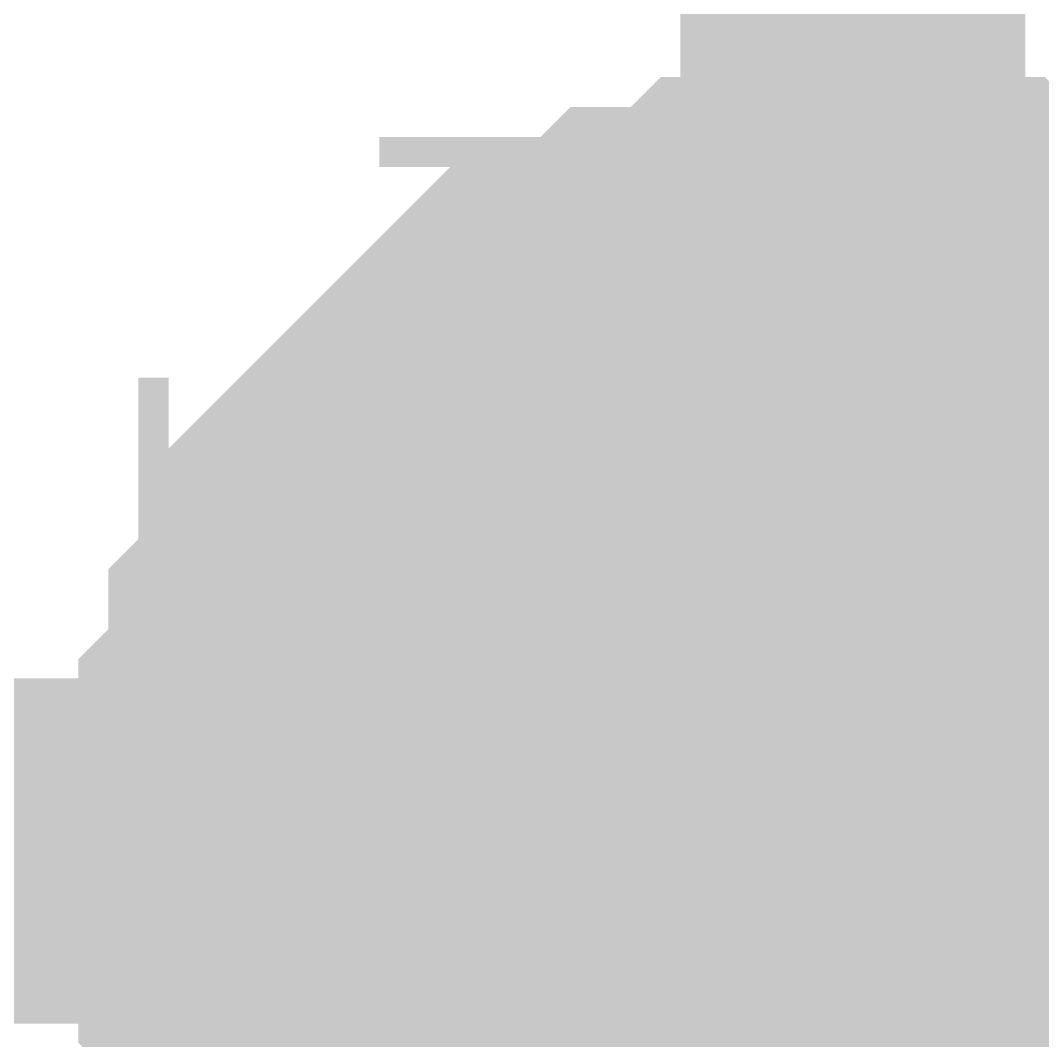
# Model space of a CAD drawing. Header units: inches. Extents: x 0 to 841, y 0 to 594.
# Drawn here: x 424.298 to 425.185, y 147.316 to 148.202 of the extents above; entities that cross this region are included whole.
import ezdxf

# ---------------------------------------------------------------- set-up
doc = ezdxf.new("R2010")
doc.units = ezdxf.units.IN
doc.layers.add('Sheet', color=255, linetype='Continuous')

msp = doc.modelspace()

# ---------------------------------------------------------------- linework, layer by layer
at = {"layer": 'Sheet'}
for points in [[(422.51209, 152.49798, 0.29972, 0.29972, 0), (425.02066, 152.49798, 0.29972, 0.29972, 0), (425.02066, 147.48091, 0.29972, 0.29972, 0)], [(424.49804, 147.48091, 0.29972, 0.29972, 0), (424.49804, 147.50704, 0.29972, 0.29972, 0), (424.49804, 147.53317, 0.29972, 0.29972, 0), (424.49804, 147.5593, 0.29972, 0.29972, 0), (424.49804, 147.58543, 0.29972, 0.29972, 0), (424.52417, 147.61156, 0.29972, 0.29972, 0), (424.52417, 147.63769, 0.29972, 0.29972, 0), (424.52417, 147.66382, 0.29972, 0.29972, 0), (424.5503, 147.68995, 0.29972, 0.29972, 0), (424.5503, 147.71608, 0.29972, 0.29972, 0), (424.5503, 147.74221, 0.29972, 0.29972, 0), (424.57644, 147.74221, 0.29972, 0.29972, 0), (424.57644, 147.76834, 0.29972, 0.29972, 0), (424.60257, 147.79447, 0.29972, 0.29972, 0), (424.6287, 147.82061, 0.29972, 0.29972, 0), (424.6287, 147.82061, 0.29972, 0.29972, 0), (424.65483, 147.84674, 0.29972, 0.29972, 0), (424.68096, 147.87287, 0.29972, 0.29972, 0), (424.68096, 147.87287, 0.29972, 0.29972, 0), (424.70709, 147.899, 0.29972, 0.29972, 0), (424.73322, 147.92513, 0.29972, 0.29972, 0), (424.75935, 147.92513, 0.29972, 0.29972, 0), (424.75935, 147.95126, 0.29972, 0.29972, 0), (424.78548, 147.95126, 0.29972, 0.29972, 0), (424.81161, 147.95126, 0.29972, 0.29972, 0), (424.83775, 147.97739, 0.29972, 0.29972, 0), (424.86388, 147.97739, 0.29972, 0.29972, 0), (424.89001, 147.97739, 0.29972, 0.29972, 0), (424.91614, 148.00352, 0.29972, 0.29972, 0), (424.94227, 148.00352, 0.29972, 0.29972, 0), (424.9684, 148.00352, 0.29972, 0.29972, 0), (424.99453, 148.00352, 0.29972, 0.29972, 0), (425.02066, 148.00352, 0.29972, 0.29972, 0)], [(424.49804, 147.48091, 0.29972, 0.29972, 0), (424.49804, 147.50704, 0.29972, 0.29972, 0), (424.49804, 147.53317, 0.29972, 0.29972, 0), (424.49804, 147.5593, 0.29972, 0.29972, 0), (424.49804, 147.58543, 0.29972, 0.29972, 0), (424.52417, 147.61156, 0.29972, 0.29972, 0), (424.52417, 147.63769, 0.29972, 0.29972, 0), (424.52417, 147.66382, 0.29972, 0.29972, 0), (424.5503, 147.68995, 0.29972, 0.29972, 0), (424.5503, 147.71608, 0.29972, 0.29972, 0), (424.5503, 147.74221, 0.29972, 0.29972, 0), (424.57644, 147.74221, 0.29972, 0.29972, 0), (424.57644, 147.76834, 0.29972, 0.29972, 0), (424.60257, 147.79447, 0.29972, 0.29972, 0), (424.6287, 147.82061, 0.29972, 0.29972, 0), (424.6287, 147.82061, 0.29972, 0.29972, 0), (424.65483, 147.84674, 0.29972, 0.29972, 0), (424.68096, 147.87287, 0.29972, 0.29972, 0), (424.68096, 147.87287, 0.29972, 0.29972, 0), (424.70709, 147.899, 0.29972, 0.29972, 0), (424.73322, 147.92513, 0.29972, 0.29972, 0), (424.75935, 147.92513, 0.29972, 0.29972, 0), (424.75935, 147.95126, 0.29972, 0.29972, 0), (424.78548, 147.95126, 0.29972, 0.29972, 0), (424.81161, 147.95126, 0.29972, 0.29972, 0), (424.83775, 147.97739, 0.29972, 0.29972, 0), (424.86388, 147.97739, 0.29972, 0.29972, 0), (424.89001, 147.97739, 0.29972, 0.29972, 0), (424.91614, 148.00352, 0.29972, 0.29972, 0), (424.94227, 148.00352, 0.29972, 0.29972, 0), (424.9684, 148.00352, 0.29972, 0.29972, 0), (424.99453, 148.00352, 0.29972, 0.29972, 0), (425.02066, 148.00352, 0.29972, 0.29972, 0)], [(424.49804, 147.48091, 0.29972, 0.29972, 0), (424.49804, 147.50704, 0.29972, 0.29972, 0), (424.49804, 147.53317, 0.29972, 0.29972, 0), (424.49804, 147.5593, 0.29972, 0.29972, 0), (424.49804, 147.58543, 0.29972, 0.29972, 0), (424.52417, 147.61156, 0.29972, 0.29972, 0), (424.52417, 147.63769, 0.29972, 0.29972, 0), (424.52417, 147.66382, 0.29972, 0.29972, 0), (424.5503, 147.68995, 0.29972, 0.29972, 0), (424.5503, 147.71608, 0.29972, 0.29972, 0), (424.5503, 147.74221, 0.29972, 0.29972, 0), (424.57644, 147.74221, 0.29972, 0.29972, 0), (424.57644, 147.76834, 0.29972, 0.29972, 0), (424.60257, 147.79447, 0.29972, 0.29972, 0), (424.6287, 147.82061, 0.29972, 0.29972, 0), (424.6287, 147.82061, 0.29972, 0.29972, 0), (424.65483, 147.84674, 0.29972, 0.29972, 0), (424.68096, 147.87287, 0.29972, 0.29972, 0), (424.68096, 147.87287, 0.29972, 0.29972, 0), (424.70709, 147.899, 0.29972, 0.29972, 0), (424.73322, 147.92513, 0.29972, 0.29972, 0), (424.75935, 147.92513, 0.29972, 0.29972, 0), (424.75935, 147.95126, 0.29972, 0.29972, 0), (424.78548, 147.95126, 0.29972, 0.29972, 0), (424.81161, 147.95126, 0.29972, 0.29972, 0), (424.83775, 147.97739, 0.29972, 0.29972, 0), (424.86388, 147.97739, 0.29972, 0.29972, 0), (424.89001, 147.97739, 0.29972, 0.29972, 0), (424.91614, 148.00352, 0.29972, 0.29972, 0), (424.94227, 148.00352, 0.29972, 0.29972, 0), (424.9684, 148.00352, 0.29972, 0.29972, 0), (424.99453, 148.00352, 0.29972, 0.29972, 0), (425.02066, 148.00352, 0.29972, 0.29972, 0)], [(424.49804, 147.48091, 0.29972, 0.29972, 0), (424.49804, 147.50704, 0.29972, 0.29972, 0), (424.49804, 147.53317, 0.29972, 0.29972, 0), (424.49804, 147.5593, 0.29972, 0.29972, 0), (424.49804, 147.58543, 0.29972, 0.29972, 0), (424.52417, 147.61156, 0.29972, 0.29972, 0), (424.52417, 147.63769, 0.29972, 0.29972, 0), (424.52417, 147.66382, 0.29972, 0.29972, 0), (424.5503, 147.68995, 0.29972, 0.29972, 0), (424.5503, 147.71608, 0.29972, 0.29972, 0), (424.5503, 147.74221, 0.29972, 0.29972, 0), (424.57644, 147.74221, 0.29972, 0.29972, 0), (424.57644, 147.76834, 0.29972, 0.29972, 0), (424.60257, 147.79447, 0.29972, 0.29972, 0), (424.6287, 147.82061, 0.29972, 0.29972, 0), (424.6287, 147.82061, 0.29972, 0.29972, 0), (424.65483, 147.84674, 0.29972, 0.29972, 0), (424.68096, 147.87287, 0.29972, 0.29972, 0), (424.68096, 147.87287, 0.29972, 0.29972, 0), (424.70709, 147.899, 0.29972, 0.29972, 0), (424.73322, 147.92513, 0.29972, 0.29972, 0), (424.75935, 147.92513, 0.29972, 0.29972, 0), (424.75935, 147.95126, 0.29972, 0.29972, 0), (424.78548, 147.95126, 0.29972, 0.29972, 0), (424.81161, 147.95126, 0.29972, 0.29972, 0), (424.83775, 147.97739, 0.29972, 0.29972, 0), (424.86388, 147.97739, 0.29972, 0.29972, 0), (424.89001, 147.97739, 0.29972, 0.29972, 0), (424.91614, 148.00352, 0.29972, 0.29972, 0), (424.94227, 148.00352, 0.29972, 0.29972, 0), (424.9684, 148.00352, 0.29972, 0.29972, 0), (424.99453, 148.00352, 0.29972, 0.29972, 0), (425.02066, 148.00352, 0.29972, 0.29972, 0)], [(424.49804, 147.48091, 0.29972, 0.29972, 0), (424.49804, 147.50704, 0.29972, 0.29972, 0), (424.49804, 147.53317, 0.29972, 0.29972, 0), (424.49804, 147.5593, 0.29972, 0.29972, 0), (424.49804, 147.58543, 0.29972, 0.29972, 0), (424.52417, 147.61156, 0.29972, 0.29972, 0), (424.52417, 147.63769, 0.29972, 0.29972, 0), (424.52417, 147.66382, 0.29972, 0.29972, 0), (424.5503, 147.68995, 0.29972, 0.29972, 0), (424.5503, 147.71608, 0.29972, 0.29972, 0), (424.5503, 147.74221, 0.29972, 0.29972, 0), (424.57644, 147.74221, 0.29972, 0.29972, 0), (424.57644, 147.76834, 0.29972, 0.29972, 0), (424.60257, 147.79447, 0.29972, 0.29972, 0), (424.6287, 147.82061, 0.29972, 0.29972, 0), (424.6287, 147.82061, 0.29972, 0.29972, 0), (424.65483, 147.84674, 0.29972, 0.29972, 0), (424.68096, 147.87287, 0.29972, 0.29972, 0), (424.68096, 147.87287, 0.29972, 0.29972, 0), (424.70709, 147.899, 0.29972, 0.29972, 0), (424.73322, 147.92513, 0.29972, 0.29972, 0), (424.75935, 147.92513, 0.29972, 0.29972, 0), (424.75935, 147.95126, 0.29972, 0.29972, 0), (424.78548, 147.95126, 0.29972, 0.29972, 0), (424.81161, 147.95126, 0.29972, 0.29972, 0), (424.83775, 147.97739, 0.29972, 0.29972, 0), (424.86388, 147.97739, 0.29972, 0.29972, 0), (424.89001, 147.97739, 0.29972, 0.29972, 0), (424.91614, 148.00352, 0.29972, 0.29972, 0), (424.94227, 148.00352, 0.29972, 0.29972, 0), (424.9684, 148.00352, 0.29972, 0.29972, 0), (424.99453, 148.00352, 0.29972, 0.29972, 0), (425.02066, 148.00352, 0.29972, 0.29972, 0)], [(424.49804, 147.48091, 0.29972, 0.29972, 0), (424.49804, 147.50704, 0.29972, 0.29972, 0), (424.49804, 147.53317, 0.29972, 0.29972, 0), (424.49804, 147.5593, 0.29972, 0.29972, 0), (424.49804, 147.58543, 0.29972, 0.29972, 0), (424.52417, 147.61156, 0.29972, 0.29972, 0), (424.52417, 147.63769, 0.29972, 0.29972, 0), (424.52417, 147.66382, 0.29972, 0.29972, 0), (424.5503, 147.68995, 0.29972, 0.29972, 0), (424.5503, 147.71608, 0.29972, 0.29972, 0), (424.5503, 147.74221, 0.29972, 0.29972, 0), (424.57644, 147.74221, 0.29972, 0.29972, 0), (424.57644, 147.76834, 0.29972, 0.29972, 0), (424.60257, 147.79447, 0.29972, 0.29972, 0), (424.6287, 147.82061, 0.29972, 0.29972, 0), (424.6287, 147.82061, 0.29972, 0.29972, 0), (424.65483, 147.84674, 0.29972, 0.29972, 0), (424.68096, 147.87287, 0.29972, 0.29972, 0), (424.68096, 147.87287, 0.29972, 0.29972, 0), (424.70709, 147.899, 0.29972, 0.29972, 0), (424.73322, 147.92513, 0.29972, 0.29972, 0), (424.75935, 147.92513, 0.29972, 0.29972, 0), (424.75935, 147.95126, 0.29972, 0.29972, 0), (424.78548, 147.95126, 0.29972, 0.29972, 0), (424.81161, 147.95126, 0.29972, 0.29972, 0), (424.83775, 147.97739, 0.29972, 0.29972, 0), (424.86388, 147.97739, 0.29972, 0.29972, 0), (424.89001, 147.97739, 0.29972, 0.29972, 0), (424.91614, 148.00352, 0.29972, 0.29972, 0), (424.94227, 148.00352, 0.29972, 0.29972, 0), (424.9684, 148.00352, 0.29972, 0.29972, 0), (424.99453, 148.00352, 0.29972, 0.29972, 0), (425.02066, 148.00352, 0.29972, 0.29972, 0)], [(424.49804, 147.48091, 0.29972, 0.29972, 0), (424.49804, 147.50704, 0.29972, 0.29972, 0), (424.49804, 147.53317, 0.29972, 0.29972, 0), (424.49804, 147.5593, 0.29972, 0.29972, 0), (424.49804, 147.58543, 0.29972, 0.29972, 0), (424.52417, 147.61156, 0.29972, 0.29972, 0), (424.52417, 147.63769, 0.29972, 0.29972, 0), (424.52417, 147.66382, 0.29972, 0.29972, 0), (424.5503, 147.68995, 0.29972, 0.29972, 0), (424.5503, 147.71608, 0.29972, 0.29972, 0), (424.5503, 147.74221, 0.29972, 0.29972, 0), (424.57644, 147.74221, 0.29972, 0.29972, 0), (424.57644, 147.76834, 0.29972, 0.29972, 0), (424.60257, 147.79447, 0.29972, 0.29972, 0), (424.6287, 147.82061, 0.29972, 0.29972, 0), (424.6287, 147.82061, 0.29972, 0.29972, 0), (424.65483, 147.84674, 0.29972, 0.29972, 0), (424.68096, 147.87287, 0.29972, 0.29972, 0), (424.68096, 147.87287, 0.29972, 0.29972, 0), (424.70709, 147.899, 0.29972, 0.29972, 0), (424.73322, 147.92513, 0.29972, 0.29972, 0), (424.75935, 147.92513, 0.29972, 0.29972, 0), (424.75935, 147.95126, 0.29972, 0.29972, 0), (424.78548, 147.95126, 0.29972, 0.29972, 0), (424.81161, 147.95126, 0.29972, 0.29972, 0), (424.83775, 147.97739, 0.29972, 0.29972, 0), (424.86388, 147.97739, 0.29972, 0.29972, 0), (424.89001, 147.97739, 0.29972, 0.29972, 0), (424.91614, 148.00352, 0.29972, 0.29972, 0), (424.94227, 148.00352, 0.29972, 0.29972, 0), (424.9684, 148.00352, 0.29972, 0.29972, 0), (424.99453, 148.00352, 0.29972, 0.29972, 0), (425.02066, 148.00352, 0.29972, 0.29972, 0)], [(424.49804, 147.48091, 0.29972, 0.29972, 0), (424.49804, 147.50704, 0.29972, 0.29972, 0), (424.49804, 147.53317, 0.29972, 0.29972, 0), (424.49804, 147.5593, 0.29972, 0.29972, 0), (424.49804, 147.58543, 0.29972, 0.29972, 0), (424.52417, 147.61156, 0.29972, 0.29972, 0), (424.52417, 147.63769, 0.29972, 0.29972, 0), (424.52417, 147.66382, 0.29972, 0.29972, 0), (424.5503, 147.68995, 0.29972, 0.29972, 0), (424.5503, 147.71608, 0.29972, 0.29972, 0), (424.5503, 147.74221, 0.29972, 0.29972, 0), (424.57644, 147.74221, 0.29972, 0.29972, 0), (424.57644, 147.76834, 0.29972, 0.29972, 0), (424.60257, 147.79447, 0.29972, 0.29972, 0), (424.6287, 147.82061, 0.29972, 0.29972, 0), (424.6287, 147.82061, 0.29972, 0.29972, 0), (424.65483, 147.84674, 0.29972, 0.29972, 0), (424.68096, 147.87287, 0.29972, 0.29972, 0), (424.68096, 147.87287, 0.29972, 0.29972, 0), (424.70709, 147.899, 0.29972, 0.29972, 0), (424.73322, 147.92513, 0.29972, 0.29972, 0), (424.75935, 147.92513, 0.29972, 0.29972, 0), (424.75935, 147.95126, 0.29972, 0.29972, 0), (424.78548, 147.95126, 0.29972, 0.29972, 0), (424.81161, 147.95126, 0.29972, 0.29972, 0), (424.83775, 147.97739, 0.29972, 0.29972, 0), (424.86388, 147.97739, 0.29972, 0.29972, 0), (424.89001, 147.97739, 0.29972, 0.29972, 0), (424.91614, 148.00352, 0.29972, 0.29972, 0), (424.94227, 148.00352, 0.29972, 0.29972, 0), (424.9684, 148.00352, 0.29972, 0.29972, 0), (424.99453, 148.00352, 0.29972, 0.29972, 0), (425.02066, 148.00352, 0.29972, 0.29972, 0)], [(425.02066, 148.00352, 0.29972, 0.29972, 0), (425.02066, 148.00352, 0.29972, 0.29972, 0)], [(425.02066, 148.00352, 0.29972, 0.29972, 0), (425.04679, 148.00352, 0.29972, 0.29972, 0), (425.07292, 148.00352, 0.29972, 0.29972, 0), (425.09906, 148.00352, 0.29972, 0.29972, 0), (425.12519, 148.00352, 0.29972, 0.29972, 0), (425.15132, 147.97739, 0.29972, 0.29972, 0), (425.15132, 147.97739, 0.29972, 0.29972, 0), (425.17745, 147.97739, 0.29972, 0.29972, 0), (425.20358, 147.95126, 0.29972, 0.29972, 0), (425.22971, 147.95126, 0.29972, 0.29972, 0), (425.25584, 147.95126, 0.29972, 0.29972, 0), (425.28197, 147.92513, 0.29972, 0.29972, 0), (425.28197, 147.92513, 0.29972, 0.29972, 0), (425.3081, 147.899, 0.29972, 0.29972, 0), (425.33423, 147.87287, 0.29972, 0.29972, 0), (425.36037, 147.87287, 0.29972, 0.29972, 0)], [(425.02066, 148.00352, 0.29972, 0.29972, 0), (425.02066, 148.00352, 0.29972, 0.29972, 0)], [(425.02066, 148.00352, 0.29972, 0.29972, 0), (425.04679, 148.00352, 0.29972, 0.29972, 0), (425.07292, 148.00352, 0.29972, 0.29972, 0), (425.09906, 148.00352, 0.29972, 0.29972, 0), (425.12519, 148.00352, 0.29972, 0.29972, 0), (425.15132, 147.97739, 0.29972, 0.29972, 0), (425.15132, 147.97739, 0.29972, 0.29972, 0), (425.17745, 147.97739, 0.29972, 0.29972, 0), (425.20358, 147.95126, 0.29972, 0.29972, 0), (425.22971, 147.95126, 0.29972, 0.29972, 0), (425.25584, 147.95126, 0.29972, 0.29972, 0), (425.28197, 147.92513, 0.29972, 0.29972, 0), (425.28197, 147.92513, 0.29972, 0.29972, 0), (425.3081, 147.899, 0.29972, 0.29972, 0), (425.33423, 147.87287, 0.29972, 0.29972, 0), (425.36037, 147.87287, 0.29972, 0.29972, 0)], [(425.02066, 148.00352, 0.29972, 0.29972, 0), (425.02066, 148.00352, 0.29972, 0.29972, 0)], [(425.02066, 148.00352, 0.29972, 0.29972, 0), (425.04679, 148.00352, 0.29972, 0.29972, 0), (425.07292, 148.00352, 0.29972, 0.29972, 0), (425.09906, 148.00352, 0.29972, 0.29972, 0), (425.12519, 148.00352, 0.29972, 0.29972, 0), (425.15132, 147.97739, 0.29972, 0.29972, 0), (425.15132, 147.97739, 0.29972, 0.29972, 0), (425.17745, 147.97739, 0.29972, 0.29972, 0), (425.20358, 147.95126, 0.29972, 0.29972, 0), (425.22971, 147.95126, 0.29972, 0.29972, 0), (425.25584, 147.95126, 0.29972, 0.29972, 0), (425.28197, 147.92513, 0.29972, 0.29972, 0), (425.28197, 147.92513, 0.29972, 0.29972, 0), (425.3081, 147.899, 0.29972, 0.29972, 0), (425.33423, 147.87287, 0.29972, 0.29972, 0), (425.36037, 147.87287, 0.29972, 0.29972, 0)], [(425.02066, 148.00352, 0.29972, 0.29972, 0), (425.02066, 148.00352, 0.29972, 0.29972, 0)], [(425.02066, 148.00352, 0.29972, 0.29972, 0), (425.04679, 148.00352, 0.29972, 0.29972, 0), (425.07292, 148.00352, 0.29972, 0.29972, 0), (425.09906, 148.00352, 0.29972, 0.29972, 0), (425.12519, 148.00352, 0.29972, 0.29972, 0), (425.15132, 147.97739, 0.29972, 0.29972, 0), (425.15132, 147.97739, 0.29972, 0.29972, 0), (425.17745, 147.97739, 0.29972, 0.29972, 0), (425.20358, 147.95126, 0.29972, 0.29972, 0), (425.22971, 147.95126, 0.29972, 0.29972, 0), (425.25584, 147.95126, 0.29972, 0.29972, 0), (425.28197, 147.92513, 0.29972, 0.29972, 0), (425.28197, 147.92513, 0.29972, 0.29972, 0), (425.3081, 147.899, 0.29972, 0.29972, 0), (425.33423, 147.87287, 0.29972, 0.29972, 0), (425.36037, 147.87287, 0.29972, 0.29972, 0)], [(425.02066, 148.00352, 0.29972, 0.29972, 0), (425.02066, 148.00352, 0.29972, 0.29972, 0)], [(425.02066, 148.00352, 0.29972, 0.29972, 0), (425.04679, 148.00352, 0.29972, 0.29972, 0), (425.07292, 148.00352, 0.29972, 0.29972, 0), (425.09906, 148.00352, 0.29972, 0.29972, 0), (425.12519, 148.00352, 0.29972, 0.29972, 0), (425.15132, 147.97739, 0.29972, 0.29972, 0), (425.15132, 147.97739, 0.29972, 0.29972, 0), (425.17745, 147.97739, 0.29972, 0.29972, 0), (425.20358, 147.95126, 0.29972, 0.29972, 0), (425.22971, 147.95126, 0.29972, 0.29972, 0), (425.25584, 147.95126, 0.29972, 0.29972, 0), (425.28197, 147.92513, 0.29972, 0.29972, 0), (425.28197, 147.92513, 0.29972, 0.29972, 0), (425.3081, 147.899, 0.29972, 0.29972, 0), (425.33423, 147.87287, 0.29972, 0.29972, 0), (425.36037, 147.87287, 0.29972, 0.29972, 0)], [(425.02066, 148.00352, 0.29972, 0.29972, 0), (425.02066, 148.00352, 0.29972, 0.29972, 0)], [(425.02066, 148.00352, 0.29972, 0.29972, 0), (425.04679, 148.00352, 0.29972, 0.29972, 0), (425.07292, 148.00352, 0.29972, 0.29972, 0), (425.09906, 148.00352, 0.29972, 0.29972, 0), (425.12519, 148.00352, 0.29972, 0.29972, 0), (425.15132, 147.97739, 0.29972, 0.29972, 0), (425.15132, 147.97739, 0.29972, 0.29972, 0), (425.17745, 147.97739, 0.29972, 0.29972, 0), (425.20358, 147.95126, 0.29972, 0.29972, 0), (425.22971, 147.95126, 0.29972, 0.29972, 0), (425.25584, 147.95126, 0.29972, 0.29972, 0), (425.28197, 147.92513, 0.29972, 0.29972, 0), (425.28197, 147.92513, 0.29972, 0.29972, 0), (425.3081, 147.899, 0.29972, 0.29972, 0), (425.33423, 147.87287, 0.29972, 0.29972, 0), (425.36037, 147.87287, 0.29972, 0.29972, 0)], [(425.02066, 148.00352, 0.29972, 0.29972, 0), (425.02066, 148.00352, 0.29972, 0.29972, 0)], [(425.02066, 148.00352, 0.29972, 0.29972, 0), (425.04679, 148.00352, 0.29972, 0.29972, 0), (425.07292, 148.00352, 0.29972, 0.29972, 0), (425.09906, 148.00352, 0.29972, 0.29972, 0), (425.12519, 148.00352, 0.29972, 0.29972, 0), (425.15132, 147.97739, 0.29972, 0.29972, 0), (425.15132, 147.97739, 0.29972, 0.29972, 0), (425.17745, 147.97739, 0.29972, 0.29972, 0), (425.20358, 147.95126, 0.29972, 0.29972, 0), (425.22971, 147.95126, 0.29972, 0.29972, 0), (425.25584, 147.95126, 0.29972, 0.29972, 0), (425.28197, 147.92513, 0.29972, 0.29972, 0), (425.28197, 147.92513, 0.29972, 0.29972, 0), (425.3081, 147.899, 0.29972, 0.29972, 0), (425.33423, 147.87287, 0.29972, 0.29972, 0), (425.36037, 147.87287, 0.29972, 0.29972, 0)], [(425.02066, 148.00352, 0.29972, 0.29972, 0), (425.02066, 148.00352, 0.29972, 0.29972, 0)], [(425.02066, 148.00352, 0.29972, 0.29972, 0), (425.04679, 148.00352, 0.29972, 0.29972, 0), (425.07292, 148.00352, 0.29972, 0.29972, 0), (425.09906, 148.00352, 0.29972, 0.29972, 0), (425.12519, 148.00352, 0.29972, 0.29972, 0), (425.15132, 147.97739, 0.29972, 0.29972, 0), (425.15132, 147.97739, 0.29972, 0.29972, 0), (425.17745, 147.97739, 0.29972, 0.29972, 0), (425.20358, 147.95126, 0.29972, 0.29972, 0), (425.22971, 147.95126, 0.29972, 0.29972, 0), (425.25584, 147.95126, 0.29972, 0.29972, 0), (425.28197, 147.92513, 0.29972, 0.29972, 0), (425.28197, 147.92513, 0.29972, 0.29972, 0), (425.3081, 147.899, 0.29972, 0.29972, 0), (425.33423, 147.87287, 0.29972, 0.29972, 0), (425.36037, 147.87287, 0.29972, 0.29972, 0)], [(424.49804, 147.48091, 0.09906, 0.09906, 0), (424.49804, 147.50704, 0.09906, 0.09906, 0), (424.49804, 147.53317, 0.09906, 0.09906, 0), (424.49804, 147.5593, 0.09906, 0.09906, 0), (424.49804, 147.58543, 0.09906, 0.09906, 0), (424.52417, 147.61156, 0.09906, 0.09906, 0), (424.52417, 147.63769, 0.09906, 0.09906, 0), (424.52417, 147.66382, 0.09906, 0.09906, 0), (424.5503, 147.68995, 0.09906, 0.09906, 0), (424.5503, 147.71608, 0.09906, 0.09906, 0), (424.5503, 147.74221, 0.09906, 0.09906, 0), (424.57644, 147.74221, 0.09906, 0.09906, 0), (424.57644, 147.76834, 0.09906, 0.09906, 0), (424.60257, 147.79447, 0.09906, 0.09906, 0), (424.6287, 147.82061, 0.09906, 0.09906, 0), (424.6287, 147.82061, 0.09906, 0.09906, 0), (424.65483, 147.84674, 0.09906, 0.09906, 0), (424.68096, 147.87287, 0.09906, 0.09906, 0), (424.68096, 147.87287, 0.09906, 0.09906, 0), (424.70709, 147.899, 0.09906, 0.09906, 0), (424.73322, 147.92513, 0.09906, 0.09906, 0), (424.75935, 147.92513, 0.09906, 0.09906, 0), (424.75935, 147.95126, 0.09906, 0.09906, 0), (424.78548, 147.95126, 0.09906, 0.09906, 0), (424.81161, 147.95126, 0.09906, 0.09906, 0), (424.83775, 147.97739, 0.09906, 0.09906, 0), (424.86388, 147.97739, 0.09906, 0.09906, 0), (424.89001, 147.97739, 0.09906, 0.09906, 0), (424.91614, 148.00352, 0.09906, 0.09906, 0), (424.94227, 148.00352, 0.09906, 0.09906, 0), (424.9684, 148.00352, 0.09906, 0.09906, 0), (424.99453, 148.00352, 0.09906, 0.09906, 0), (425.02066, 148.00352, 0.09906, 0.09906, 0)], [(424.49804, 147.48091, 0.09906, 0.09906, 0), (424.49804, 147.50704, 0.09906, 0.09906, 0), (424.49804, 147.53317, 0.09906, 0.09906, 0), (424.49804, 147.5593, 0.09906, 0.09906, 0), (424.49804, 147.58543, 0.09906, 0.09906, 0), (424.52417, 147.61156, 0.09906, 0.09906, 0), (424.52417, 147.63769, 0.09906, 0.09906, 0), (424.52417, 147.66382, 0.09906, 0.09906, 0), (424.5503, 147.68995, 0.09906, 0.09906, 0), (424.5503, 147.71608, 0.09906, 0.09906, 0), (424.5503, 147.74221, 0.09906, 0.09906, 0), (424.57644, 147.74221, 0.09906, 0.09906, 0), (424.57644, 147.76834, 0.09906, 0.09906, 0), (424.60257, 147.79447, 0.09906, 0.09906, 0), (424.6287, 147.82061, 0.09906, 0.09906, 0), (424.6287, 147.82061, 0.09906, 0.09906, 0), (424.65483, 147.84674, 0.09906, 0.09906, 0), (424.68096, 147.87287, 0.09906, 0.09906, 0), (424.68096, 147.87287, 0.09906, 0.09906, 0), (424.70709, 147.899, 0.09906, 0.09906, 0), (424.73322, 147.92513, 0.09906, 0.09906, 0), (424.75935, 147.92513, 0.09906, 0.09906, 0), (424.75935, 147.95126, 0.09906, 0.09906, 0), (424.78548, 147.95126, 0.09906, 0.09906, 0), (424.81161, 147.95126, 0.09906, 0.09906, 0), (424.83775, 147.97739, 0.09906, 0.09906, 0), (424.86388, 147.97739, 0.09906, 0.09906, 0), (424.89001, 147.97739, 0.09906, 0.09906, 0), (424.91614, 148.00352, 0.09906, 0.09906, 0), (424.94227, 148.00352, 0.09906, 0.09906, 0), (424.9684, 148.00352, 0.09906, 0.09906, 0), (424.99453, 148.00352, 0.09906, 0.09906, 0), (425.02066, 148.00352, 0.09906, 0.09906, 0)], [(424.49804, 147.48091, 0.09906, 0.09906, 0), (424.49804, 147.50704, 0.09906, 0.09906, 0), (424.49804, 147.53317, 0.09906, 0.09906, 0), (424.49804, 147.5593, 0.09906, 0.09906, 0), (424.49804, 147.58543, 0.09906, 0.09906, 0), (424.52417, 147.61156, 0.09906, 0.09906, 0), (424.52417, 147.63769, 0.09906, 0.09906, 0), (424.52417, 147.66382, 0.09906, 0.09906, 0), (424.5503, 147.68995, 0.09906, 0.09906, 0), (424.5503, 147.71608, 0.09906, 0.09906, 0), (424.5503, 147.74221, 0.09906, 0.09906, 0), (424.57644, 147.74221, 0.09906, 0.09906, 0), (424.57644, 147.76834, 0.09906, 0.09906, 0), (424.60257, 147.79447, 0.09906, 0.09906, 0), (424.6287, 147.82061, 0.09906, 0.09906, 0), (424.6287, 147.82061, 0.09906, 0.09906, 0), (424.65483, 147.84674, 0.09906, 0.09906, 0), (424.68096, 147.87287, 0.09906, 0.09906, 0), (424.68096, 147.87287, 0.09906, 0.09906, 0), (424.70709, 147.899, 0.09906, 0.09906, 0), (424.73322, 147.92513, 0.09906, 0.09906, 0), (424.75935, 147.92513, 0.09906, 0.09906, 0), (424.75935, 147.95126, 0.09906, 0.09906, 0), (424.78548, 147.95126, 0.09906, 0.09906, 0), (424.81161, 147.95126, 0.09906, 0.09906, 0), (424.83775, 147.97739, 0.09906, 0.09906, 0), (424.86388, 147.97739, 0.09906, 0.09906, 0), (424.89001, 147.97739, 0.09906, 0.09906, 0), (424.91614, 148.00352, 0.09906, 0.09906, 0), (424.94227, 148.00352, 0.09906, 0.09906, 0), (424.9684, 148.00352, 0.09906, 0.09906, 0), (424.99453, 148.00352, 0.09906, 0.09906, 0), (425.02066, 148.00352, 0.09906, 0.09906, 0)], [(424.49804, 147.48091, 0.09906, 0.09906, 0), (424.49804, 147.50704, 0.09906, 0.09906, 0), (424.49804, 147.53317, 0.09906, 0.09906, 0), (424.49804, 147.5593, 0.09906, 0.09906, 0), (424.49804, 147.58543, 0.09906, 0.09906, 0), (424.52417, 147.61156, 0.09906, 0.09906, 0), (424.52417, 147.63769, 0.09906, 0.09906, 0), (424.52417, 147.66382, 0.09906, 0.09906, 0), (424.5503, 147.68995, 0.09906, 0.09906, 0), (424.5503, 147.71608, 0.09906, 0.09906, 0), (424.5503, 147.74221, 0.09906, 0.09906, 0), (424.57644, 147.74221, 0.09906, 0.09906, 0), (424.57644, 147.76834, 0.09906, 0.09906, 0), (424.60257, 147.79447, 0.09906, 0.09906, 0), (424.6287, 147.82061, 0.09906, 0.09906, 0), (424.6287, 147.82061, 0.09906, 0.09906, 0), (424.65483, 147.84674, 0.09906, 0.09906, 0), (424.68096, 147.87287, 0.09906, 0.09906, 0), (424.68096, 147.87287, 0.09906, 0.09906, 0), (424.70709, 147.899, 0.09906, 0.09906, 0), (424.73322, 147.92513, 0.09906, 0.09906, 0), (424.75935, 147.92513, 0.09906, 0.09906, 0), (424.75935, 147.95126, 0.09906, 0.09906, 0), (424.78548, 147.95126, 0.09906, 0.09906, 0), (424.81161, 147.95126, 0.09906, 0.09906, 0), (424.83775, 147.97739, 0.09906, 0.09906, 0), (424.86388, 147.97739, 0.09906, 0.09906, 0), (424.89001, 147.97739, 0.09906, 0.09906, 0), (424.91614, 148.00352, 0.09906, 0.09906, 0), (424.94227, 148.00352, 0.09906, 0.09906, 0), (424.9684, 148.00352, 0.09906, 0.09906, 0), (424.99453, 148.00352, 0.09906, 0.09906, 0), (425.02066, 148.00352, 0.09906, 0.09906, 0)], [(424.49804, 147.48091, 0.09906, 0.09906, 0), (424.49804, 147.50704, 0.09906, 0.09906, 0), (424.49804, 147.53317, 0.09906, 0.09906, 0), (424.49804, 147.5593, 0.09906, 0.09906, 0), (424.49804, 147.58543, 0.09906, 0.09906, 0), (424.52417, 147.61156, 0.09906, 0.09906, 0), (424.52417, 147.63769, 0.09906, 0.09906, 0), (424.52417, 147.66382, 0.09906, 0.09906, 0), (424.5503, 147.68995, 0.09906, 0.09906, 0), (424.5503, 147.71608, 0.09906, 0.09906, 0), (424.5503, 147.74221, 0.09906, 0.09906, 0), (424.57644, 147.74221, 0.09906, 0.09906, 0), (424.57644, 147.76834, 0.09906, 0.09906, 0), (424.60257, 147.79447, 0.09906, 0.09906, 0), (424.6287, 147.82061, 0.09906, 0.09906, 0), (424.6287, 147.82061, 0.09906, 0.09906, 0), (424.65483, 147.84674, 0.09906, 0.09906, 0), (424.68096, 147.87287, 0.09906, 0.09906, 0), (424.68096, 147.87287, 0.09906, 0.09906, 0), (424.70709, 147.899, 0.09906, 0.09906, 0), (424.73322, 147.92513, 0.09906, 0.09906, 0), (424.75935, 147.92513, 0.09906, 0.09906, 0), (424.75935, 147.95126, 0.09906, 0.09906, 0), (424.78548, 147.95126, 0.09906, 0.09906, 0), (424.81161, 147.95126, 0.09906, 0.09906, 0), (424.83775, 147.97739, 0.09906, 0.09906, 0), (424.86388, 147.97739, 0.09906, 0.09906, 0), (424.89001, 147.97739, 0.09906, 0.09906, 0), (424.91614, 148.00352, 0.09906, 0.09906, 0), (424.94227, 148.00352, 0.09906, 0.09906, 0), (424.9684, 148.00352, 0.09906, 0.09906, 0), (424.99453, 148.00352, 0.09906, 0.09906, 0), (425.02066, 148.00352, 0.09906, 0.09906, 0)], [(424.49804, 147.48091, 0.09906, 0.09906, 0), (424.49804, 147.50704, 0.09906, 0.09906, 0), (424.49804, 147.53317, 0.09906, 0.09906, 0), (424.49804, 147.5593, 0.09906, 0.09906, 0), (424.49804, 147.58543, 0.09906, 0.09906, 0), (424.52417, 147.61156, 0.09906, 0.09906, 0), (424.52417, 147.63769, 0.09906, 0.09906, 0), (424.52417, 147.66382, 0.09906, 0.09906, 0), (424.5503, 147.68995, 0.09906, 0.09906, 0), (424.5503, 147.71608, 0.09906, 0.09906, 0), (424.5503, 147.74221, 0.09906, 0.09906, 0), (424.57644, 147.74221, 0.09906, 0.09906, 0), (424.57644, 147.76834, 0.09906, 0.09906, 0), (424.60257, 147.79447, 0.09906, 0.09906, 0), (424.6287, 147.82061, 0.09906, 0.09906, 0), (424.6287, 147.82061, 0.09906, 0.09906, 0), (424.65483, 147.84674, 0.09906, 0.09906, 0), (424.68096, 147.87287, 0.09906, 0.09906, 0), (424.68096, 147.87287, 0.09906, 0.09906, 0), (424.70709, 147.899, 0.09906, 0.09906, 0), (424.73322, 147.92513, 0.09906, 0.09906, 0), (424.75935, 147.92513, 0.09906, 0.09906, 0), (424.75935, 147.95126, 0.09906, 0.09906, 0), (424.78548, 147.95126, 0.09906, 0.09906, 0), (424.81161, 147.95126, 0.09906, 0.09906, 0), (424.83775, 147.97739, 0.09906, 0.09906, 0), (424.86388, 147.97739, 0.09906, 0.09906, 0), (424.89001, 147.97739, 0.09906, 0.09906, 0), (424.91614, 148.00352, 0.09906, 0.09906, 0), (424.94227, 148.00352, 0.09906, 0.09906, 0), (424.9684, 148.00352, 0.09906, 0.09906, 0), (424.99453, 148.00352, 0.09906, 0.09906, 0), (425.02066, 148.00352, 0.09906, 0.09906, 0)], [(424.49804, 147.48091, 0.09906, 0.09906, 0), (424.49804, 147.50704, 0.09906, 0.09906, 0), (424.49804, 147.53317, 0.09906, 0.09906, 0), (424.49804, 147.5593, 0.09906, 0.09906, 0), (424.49804, 147.58543, 0.09906, 0.09906, 0), (424.52417, 147.61156, 0.09906, 0.09906, 0), (424.52417, 147.63769, 0.09906, 0.09906, 0), (424.52417, 147.66382, 0.09906, 0.09906, 0), (424.5503, 147.68995, 0.09906, 0.09906, 0), (424.5503, 147.71608, 0.09906, 0.09906, 0), (424.5503, 147.74221, 0.09906, 0.09906, 0), (424.57644, 147.74221, 0.09906, 0.09906, 0), (424.57644, 147.76834, 0.09906, 0.09906, 0), (424.60257, 147.79447, 0.09906, 0.09906, 0), (424.6287, 147.82061, 0.09906, 0.09906, 0), (424.6287, 147.82061, 0.09906, 0.09906, 0), (424.65483, 147.84674, 0.09906, 0.09906, 0), (424.68096, 147.87287, 0.09906, 0.09906, 0), (424.68096, 147.87287, 0.09906, 0.09906, 0), (424.70709, 147.899, 0.09906, 0.09906, 0), (424.73322, 147.92513, 0.09906, 0.09906, 0), (424.75935, 147.92513, 0.09906, 0.09906, 0), (424.75935, 147.95126, 0.09906, 0.09906, 0), (424.78548, 147.95126, 0.09906, 0.09906, 0), (424.81161, 147.95126, 0.09906, 0.09906, 0), (424.83775, 147.97739, 0.09906, 0.09906, 0), (424.86388, 147.97739, 0.09906, 0.09906, 0), (424.89001, 147.97739, 0.09906, 0.09906, 0), (424.91614, 148.00352, 0.09906, 0.09906, 0), (424.94227, 148.00352, 0.09906, 0.09906, 0), (424.9684, 148.00352, 0.09906, 0.09906, 0), (424.99453, 148.00352, 0.09906, 0.09906, 0), (425.02066, 148.00352, 0.09906, 0.09906, 0)], [(424.49804, 147.48091, 0.09906, 0.09906, 0), (424.49804, 147.50704, 0.09906, 0.09906, 0), (424.49804, 147.53317, 0.09906, 0.09906, 0), (424.49804, 147.5593, 0.09906, 0.09906, 0), (424.49804, 147.58543, 0.09906, 0.09906, 0), (424.52417, 147.61156, 0.09906, 0.09906, 0), (424.52417, 147.63769, 0.09906, 0.09906, 0), (424.52417, 147.66382, 0.09906, 0.09906, 0), (424.5503, 147.68995, 0.09906, 0.09906, 0), (424.5503, 147.71608, 0.09906, 0.09906, 0), (424.5503, 147.74221, 0.09906, 0.09906, 0), (424.57644, 147.74221, 0.09906, 0.09906, 0), (424.57644, 147.76834, 0.09906, 0.09906, 0), (424.60257, 147.79447, 0.09906, 0.09906, 0), (424.6287, 147.82061, 0.09906, 0.09906, 0), (424.6287, 147.82061, 0.09906, 0.09906, 0), (424.65483, 147.84674, 0.09906, 0.09906, 0), (424.68096, 147.87287, 0.09906, 0.09906, 0), (424.68096, 147.87287, 0.09906, 0.09906, 0), (424.70709, 147.899, 0.09906, 0.09906, 0), (424.73322, 147.92513, 0.09906, 0.09906, 0), (424.75935, 147.92513, 0.09906, 0.09906, 0), (424.75935, 147.95126, 0.09906, 0.09906, 0), (424.78548, 147.95126, 0.09906, 0.09906, 0), (424.81161, 147.95126, 0.09906, 0.09906, 0), (424.83775, 147.97739, 0.09906, 0.09906, 0), (424.86388, 147.97739, 0.09906, 0.09906, 0), (424.89001, 147.97739, 0.09906, 0.09906, 0), (424.91614, 148.00352, 0.09906, 0.09906, 0), (424.94227, 148.00352, 0.09906, 0.09906, 0), (424.9684, 148.00352, 0.09906, 0.09906, 0), (424.99453, 148.00352, 0.09906, 0.09906, 0), (425.02066, 148.00352, 0.09906, 0.09906, 0)], [(425.02066, 148.00352, 0.09906, 0.09906, 0), (425.02066, 148.00352, 0.09906, 0.09906, 0)], [(425.02066, 148.00352, 0.09906, 0.09906, 0), (425.04679, 148.00352, 0.09906, 0.09906, 0), (425.07292, 148.00352, 0.09906, 0.09906, 0), (425.09906, 148.00352, 0.09906, 0.09906, 0), (425.12519, 148.00352, 0.09906, 0.09906, 0), (425.15132, 147.97739, 0.09906, 0.09906, 0), (425.15132, 147.97739, 0.09906, 0.09906, 0), (425.17745, 147.97739, 0.09906, 0.09906, 0), (425.20358, 147.95126, 0.09906, 0.09906, 0), (425.22971, 147.95126, 0.09906, 0.09906, 0), (425.25584, 147.95126, 0.09906, 0.09906, 0)], [(425.02066, 148.00352, 0.09906, 0.09906, 0), (425.02066, 148.00352, 0.09906, 0.09906, 0)], [(425.02066, 148.00352, 0.09906, 0.09906, 0), (425.04679, 148.00352, 0.09906, 0.09906, 0), (425.07292, 148.00352, 0.09906, 0.09906, 0), (425.09906, 148.00352, 0.09906, 0.09906, 0), (425.12519, 148.00352, 0.09906, 0.09906, 0), (425.15132, 147.97739, 0.09906, 0.09906, 0), (425.15132, 147.97739, 0.09906, 0.09906, 0), (425.17745, 147.97739, 0.09906, 0.09906, 0), (425.20358, 147.95126, 0.09906, 0.09906, 0), (425.22971, 147.95126, 0.09906, 0.09906, 0), (425.25584, 147.95126, 0.09906, 0.09906, 0)], [(425.02066, 148.00352, 0.09906, 0.09906, 0), (425.02066, 148.00352, 0.09906, 0.09906, 0)], [(425.02066, 148.00352, 0.09906, 0.09906, 0), (425.04679, 148.00352, 0.09906, 0.09906, 0), (425.07292, 148.00352, 0.09906, 0.09906, 0), (425.09906, 148.00352, 0.09906, 0.09906, 0), (425.12519, 148.00352, 0.09906, 0.09906, 0), (425.15132, 147.97739, 0.09906, 0.09906, 0), (425.15132, 147.97739, 0.09906, 0.09906, 0), (425.17745, 147.97739, 0.09906, 0.09906, 0), (425.20358, 147.95126, 0.09906, 0.09906, 0), (425.22971, 147.95126, 0.09906, 0.09906, 0), (425.25584, 147.95126, 0.09906, 0.09906, 0)], [(425.02066, 148.00352, 0.09906, 0.09906, 0), (425.02066, 148.00352, 0.09906, 0.09906, 0)], [(425.02066, 148.00352, 0.09906, 0.09906, 0), (425.04679, 148.00352, 0.09906, 0.09906, 0), (425.07292, 148.00352, 0.09906, 0.09906, 0), (425.09906, 148.00352, 0.09906, 0.09906, 0), (425.12519, 148.00352, 0.09906, 0.09906, 0), (425.15132, 147.97739, 0.09906, 0.09906, 0), (425.15132, 147.97739, 0.09906, 0.09906, 0), (425.17745, 147.97739, 0.09906, 0.09906, 0), (425.20358, 147.95126, 0.09906, 0.09906, 0), (425.22971, 147.95126, 0.09906, 0.09906, 0), (425.25584, 147.95126, 0.09906, 0.09906, 0)], [(425.02066, 148.00352, 0.09906, 0.09906, 0), (425.02066, 148.00352, 0.09906, 0.09906, 0)], [(425.02066, 148.00352, 0.09906, 0.09906, 0), (425.04679, 148.00352, 0.09906, 0.09906, 0), (425.07292, 148.00352, 0.09906, 0.09906, 0), (425.09906, 148.00352, 0.09906, 0.09906, 0), (425.12519, 148.00352, 0.09906, 0.09906, 0), (425.15132, 147.97739, 0.09906, 0.09906, 0), (425.15132, 147.97739, 0.09906, 0.09906, 0), (425.17745, 147.97739, 0.09906, 0.09906, 0), (425.20358, 147.95126, 0.09906, 0.09906, 0), (425.22971, 147.95126, 0.09906, 0.09906, 0), (425.25584, 147.95126, 0.09906, 0.09906, 0)], [(425.02066, 148.00352, 0.09906, 0.09906, 0), (425.02066, 148.00352, 0.09906, 0.09906, 0)], [(425.02066, 148.00352, 0.09906, 0.09906, 0), (425.04679, 148.00352, 0.09906, 0.09906, 0), (425.07292, 148.00352, 0.09906, 0.09906, 0), (425.09906, 148.00352, 0.09906, 0.09906, 0), (425.12519, 148.00352, 0.09906, 0.09906, 0), (425.15132, 147.97739, 0.09906, 0.09906, 0), (425.15132, 147.97739, 0.09906, 0.09906, 0), (425.17745, 147.97739, 0.09906, 0.09906, 0), (425.20358, 147.95126, 0.09906, 0.09906, 0), (425.22971, 147.95126, 0.09906, 0.09906, 0), (425.25584, 147.95126, 0.09906, 0.09906, 0)], [(425.02066, 148.00352, 0.09906, 0.09906, 0), (425.02066, 148.00352, 0.09906, 0.09906, 0)], [(425.02066, 148.00352, 0.09906, 0.09906, 0), (425.04679, 148.00352, 0.09906, 0.09906, 0), (425.07292, 148.00352, 0.09906, 0.09906, 0), (425.09906, 148.00352, 0.09906, 0.09906, 0), (425.12519, 148.00352, 0.09906, 0.09906, 0), (425.15132, 147.97739, 0.09906, 0.09906, 0), (425.15132, 147.97739, 0.09906, 0.09906, 0), (425.17745, 147.97739, 0.09906, 0.09906, 0), (425.20358, 147.95126, 0.09906, 0.09906, 0), (425.22971, 147.95126, 0.09906, 0.09906, 0), (425.25584, 147.95126, 0.09906, 0.09906, 0)], [(425.02066, 148.00352, 0.09906, 0.09906, 0), (425.02066, 148.00352, 0.09906, 0.09906, 0)], [(425.02066, 148.00352, 0.09906, 0.09906, 0), (425.04679, 148.00352, 0.09906, 0.09906, 0), (425.07292, 148.00352, 0.09906, 0.09906, 0), (425.09906, 148.00352, 0.09906, 0.09906, 0), (425.12519, 148.00352, 0.09906, 0.09906, 0), (425.15132, 147.97739, 0.09906, 0.09906, 0), (425.15132, 147.97739, 0.09906, 0.09906, 0), (425.17745, 147.97739, 0.09906, 0.09906, 0), (425.20358, 147.95126, 0.09906, 0.09906, 0), (425.22971, 147.95126, 0.09906, 0.09906, 0), (425.25584, 147.95126, 0.09906, 0.09906, 0)], [(425.02066, 147.48091, 0.29972, 0.29972, 0), (422.51209, 147.48091, 0.29972, 0.29972, 0)], [(424.6287, 147.14121, 0.29972, 0.29972, 0), (424.6287, 147.16734, 0.29972, 0.29972, 0), (424.60257, 147.19347, 0.29972, 0.29972, 0), (424.57644, 147.2196, 0.29972, 0.29972, 0), (424.57644, 147.2196, 0.29972, 0.29972, 0), (424.5503, 147.24573, 0.29972, 0.29972, 0), (424.5503, 147.27186, 0.29972, 0.29972, 0), (424.5503, 147.29799, 0.29972, 0.29972, 0), (424.52417, 147.32412, 0.29972, 0.29972, 0), (424.52417, 147.35026, 0.29972, 0.29972, 0), (424.52417, 147.35026, 0.29972, 0.29972, 0), (424.49804, 147.37639, 0.29972, 0.29972, 0), (424.49804, 147.40252, 0.29972, 0.29972, 0), (424.49804, 147.42865, 0.29972, 0.29972, 0), (424.49804, 147.45478, 0.29972, 0.29972, 0), (424.49804, 147.48091, 0.29972, 0.29972, 0)], [(424.49804, 147.48091, 0.29972, 0.29972, 0), (424.49804, 147.48091, 0.29972, 0.29972, 0)], [(424.6287, 147.14121, 0.29972, 0.29972, 0), (424.6287, 147.16734, 0.29972, 0.29972, 0), (424.60257, 147.19347, 0.29972, 0.29972, 0), (424.57644, 147.2196, 0.29972, 0.29972, 0), (424.57644, 147.2196, 0.29972, 0.29972, 0), (424.5503, 147.24573, 0.29972, 0.29972, 0), (424.5503, 147.27186, 0.29972, 0.29972, 0), (424.5503, 147.29799, 0.29972, 0.29972, 0), (424.52417, 147.32412, 0.29972, 0.29972, 0), (424.52417, 147.35026, 0.29972, 0.29972, 0), (424.52417, 147.35026, 0.29972, 0.29972, 0), (424.49804, 147.37639, 0.29972, 0.29972, 0), (424.49804, 147.40252, 0.29972, 0.29972, 0), (424.49804, 147.42865, 0.29972, 0.29972, 0), (424.49804, 147.45478, 0.29972, 0.29972, 0), (424.49804, 147.48091, 0.29972, 0.29972, 0)], [(424.49804, 147.48091, 0.29972, 0.29972, 0), (424.49804, 147.48091, 0.29972, 0.29972, 0)], [(424.6287, 147.14121, 0.29972, 0.29972, 0), (424.6287, 147.16734, 0.29972, 0.29972, 0), (424.60257, 147.19347, 0.29972, 0.29972, 0), (424.57644, 147.2196, 0.29972, 0.29972, 0), (424.57644, 147.2196, 0.29972, 0.29972, 0), (424.5503, 147.24573, 0.29972, 0.29972, 0), (424.5503, 147.27186, 0.29972, 0.29972, 0), (424.5503, 147.29799, 0.29972, 0.29972, 0), (424.52417, 147.32412, 0.29972, 0.29972, 0), (424.52417, 147.35026, 0.29972, 0.29972, 0), (424.52417, 147.35026, 0.29972, 0.29972, 0), (424.49804, 147.37639, 0.29972, 0.29972, 0), (424.49804, 147.40252, 0.29972, 0.29972, 0), (424.49804, 147.42865, 0.29972, 0.29972, 0), (424.49804, 147.45478, 0.29972, 0.29972, 0), (424.49804, 147.48091, 0.29972, 0.29972, 0)], [(424.49804, 147.48091, 0.29972, 0.29972, 0), (424.49804, 147.48091, 0.29972, 0.29972, 0)], [(424.6287, 147.14121, 0.29972, 0.29972, 0), (424.6287, 147.16734, 0.29972, 0.29972, 0), (424.60257, 147.19347, 0.29972, 0.29972, 0), (424.57644, 147.2196, 0.29972, 0.29972, 0), (424.57644, 147.2196, 0.29972, 0.29972, 0), (424.5503, 147.24573, 0.29972, 0.29972, 0), (424.5503, 147.27186, 0.29972, 0.29972, 0), (424.5503, 147.29799, 0.29972, 0.29972, 0), (424.52417, 147.32412, 0.29972, 0.29972, 0), (424.52417, 147.35026, 0.29972, 0.29972, 0), (424.52417, 147.35026, 0.29972, 0.29972, 0), (424.49804, 147.37639, 0.29972, 0.29972, 0), (424.49804, 147.40252, 0.29972, 0.29972, 0), (424.49804, 147.42865, 0.29972, 0.29972, 0), (424.49804, 147.45478, 0.29972, 0.29972, 0), (424.49804, 147.48091, 0.29972, 0.29972, 0)], [(424.49804, 147.48091, 0.29972, 0.29972, 0), (424.49804, 147.48091, 0.29972, 0.29972, 0)], [(424.6287, 147.14121, 0.29972, 0.29972, 0), (424.6287, 147.16734, 0.29972, 0.29972, 0), (424.60257, 147.19347, 0.29972, 0.29972, 0), (424.57644, 147.2196, 0.29972, 0.29972, 0), (424.57644, 147.2196, 0.29972, 0.29972, 0), (424.5503, 147.24573, 0.29972, 0.29972, 0), (424.5503, 147.27186, 0.29972, 0.29972, 0), (424.5503, 147.29799, 0.29972, 0.29972, 0), (424.52417, 147.32412, 0.29972, 0.29972, 0), (424.52417, 147.35026, 0.29972, 0.29972, 0), (424.52417, 147.35026, 0.29972, 0.29972, 0), (424.49804, 147.37639, 0.29972, 0.29972, 0), (424.49804, 147.40252, 0.29972, 0.29972, 0), (424.49804, 147.42865, 0.29972, 0.29972, 0), (424.49804, 147.45478, 0.29972, 0.29972, 0), (424.49804, 147.48091, 0.29972, 0.29972, 0)], [(424.49804, 147.48091, 0.29972, 0.29972, 0), (424.49804, 147.48091, 0.29972, 0.29972, 0)], [(424.6287, 147.14121, 0.29972, 0.29972, 0), (424.6287, 147.16734, 0.29972, 0.29972, 0), (424.60257, 147.19347, 0.29972, 0.29972, 0), (424.57644, 147.2196, 0.29972, 0.29972, 0), (424.57644, 147.2196, 0.29972, 0.29972, 0), (424.5503, 147.24573, 0.29972, 0.29972, 0), (424.5503, 147.27186, 0.29972, 0.29972, 0), (424.5503, 147.29799, 0.29972, 0.29972, 0), (424.52417, 147.32412, 0.29972, 0.29972, 0), (424.52417, 147.35026, 0.29972, 0.29972, 0), (424.52417, 147.35026, 0.29972, 0.29972, 0), (424.49804, 147.37639, 0.29972, 0.29972, 0), (424.49804, 147.40252, 0.29972, 0.29972, 0), (424.49804, 147.42865, 0.29972, 0.29972, 0), (424.49804, 147.45478, 0.29972, 0.29972, 0), (424.49804, 147.48091, 0.29972, 0.29972, 0)], [(424.49804, 147.48091, 0.29972, 0.29972, 0), (424.49804, 147.48091, 0.29972, 0.29972, 0)], [(424.6287, 147.14121, 0.29972, 0.29972, 0), (424.6287, 147.16734, 0.29972, 0.29972, 0), (424.60257, 147.19347, 0.29972, 0.29972, 0), (424.57644, 147.2196, 0.29972, 0.29972, 0), (424.57644, 147.2196, 0.29972, 0.29972, 0), (424.5503, 147.24573, 0.29972, 0.29972, 0), (424.5503, 147.27186, 0.29972, 0.29972, 0), (424.5503, 147.29799, 0.29972, 0.29972, 0), (424.52417, 147.32412, 0.29972, 0.29972, 0), (424.52417, 147.35026, 0.29972, 0.29972, 0), (424.52417, 147.35026, 0.29972, 0.29972, 0), (424.49804, 147.37639, 0.29972, 0.29972, 0), (424.49804, 147.40252, 0.29972, 0.29972, 0), (424.49804, 147.42865, 0.29972, 0.29972, 0), (424.49804, 147.45478, 0.29972, 0.29972, 0), (424.49804, 147.48091, 0.29972, 0.29972, 0)], [(424.49804, 147.48091, 0.29972, 0.29972, 0), (424.49804, 147.48091, 0.29972, 0.29972, 0)], [(424.6287, 147.14121, 0.29972, 0.29972, 0), (424.6287, 147.16734, 0.29972, 0.29972, 0), (424.60257, 147.19347, 0.29972, 0.29972, 0), (424.57644, 147.2196, 0.29972, 0.29972, 0), (424.57644, 147.2196, 0.29972, 0.29972, 0), (424.5503, 147.24573, 0.29972, 0.29972, 0), (424.5503, 147.27186, 0.29972, 0.29972, 0), (424.5503, 147.29799, 0.29972, 0.29972, 0), (424.52417, 147.32412, 0.29972, 0.29972, 0), (424.52417, 147.35026, 0.29972, 0.29972, 0), (424.52417, 147.35026, 0.29972, 0.29972, 0), (424.49804, 147.37639, 0.29972, 0.29972, 0), (424.49804, 147.40252, 0.29972, 0.29972, 0), (424.49804, 147.42865, 0.29972, 0.29972, 0), (424.49804, 147.45478, 0.29972, 0.29972, 0), (424.49804, 147.48091, 0.29972, 0.29972, 0)], [(424.49804, 147.48091, 0.29972, 0.29972, 0), (424.49804, 147.48091, 0.29972, 0.29972, 0)], [(512.50724, 147.48091, 0.29972, 0.29972, 0), (502.5252, 147.48091, 0.29972, 0.29972, 0), (492.51703, 147.48091, 0.29972, 0.29972, 0), (482.50886, 147.48091, 0.29972, 0.29972, 0), (472.50068, 147.48091, 0.29972, 0.29972, 0), (462.51864, 147.48091, 0.29972, 0.29972, 0), (452.51047, 147.48091, 0.29972, 0.29972, 0), (442.5023, 147.48091, 0.29972, 0.29972, 0), (432.52026, 147.48091, 0.29972, 0.29972, 0), (425.02066, 147.48091, 0.29972, 0.29972, 0)], [(425.02066, 147.48091, 0.29972, 0.29972, 0), (425.02066, 142.48997, 0.29972, 0.29972, 0)], [(424.5503, 147.24573, 0.09906, 0.09906, 0), (424.5503, 147.27186, 0.09906, 0.09906, 0), (424.5503, 147.29799, 0.09906, 0.09906, 0), (424.52417, 147.32412, 0.09906, 0.09906, 0), (424.52417, 147.35026, 0.09906, 0.09906, 0), (424.52417, 147.35026, 0.09906, 0.09906, 0), (424.49804, 147.37639, 0.09906, 0.09906, 0), (424.49804, 147.40252, 0.09906, 0.09906, 0), (424.49804, 147.42865, 0.09906, 0.09906, 0), (424.49804, 147.45478, 0.09906, 0.09906, 0), (424.49804, 147.48091, 0.09906, 0.09906, 0)], [(424.49804, 147.48091, 0.09906, 0.09906, 0), (424.49804, 147.48091, 0.09906, 0.09906, 0)], [(424.5503, 147.24573, 0.09906, 0.09906, 0), (424.5503, 147.27186, 0.09906, 0.09906, 0), (424.5503, 147.29799, 0.09906, 0.09906, 0), (424.52417, 147.32412, 0.09906, 0.09906, 0), (424.52417, 147.35026, 0.09906, 0.09906, 0), (424.52417, 147.35026, 0.09906, 0.09906, 0), (424.49804, 147.37639, 0.09906, 0.09906, 0), (424.49804, 147.40252, 0.09906, 0.09906, 0), (424.49804, 147.42865, 0.09906, 0.09906, 0), (424.49804, 147.45478, 0.09906, 0.09906, 0), (424.49804, 147.48091, 0.09906, 0.09906, 0)], [(424.49804, 147.48091, 0.09906, 0.09906, 0), (424.49804, 147.48091, 0.09906, 0.09906, 0)], [(424.5503, 147.24573, 0.09906, 0.09906, 0), (424.5503, 147.27186, 0.09906, 0.09906, 0), (424.5503, 147.29799, 0.09906, 0.09906, 0), (424.52417, 147.32412, 0.09906, 0.09906, 0), (424.52417, 147.35026, 0.09906, 0.09906, 0), (424.52417, 147.35026, 0.09906, 0.09906, 0), (424.49804, 147.37639, 0.09906, 0.09906, 0), (424.49804, 147.40252, 0.09906, 0.09906, 0), (424.49804, 147.42865, 0.09906, 0.09906, 0), (424.49804, 147.45478, 0.09906, 0.09906, 0), (424.49804, 147.48091, 0.09906, 0.09906, 0)], [(424.49804, 147.48091, 0.09906, 0.09906, 0), (424.49804, 147.48091, 0.09906, 0.09906, 0)], [(424.5503, 147.24573, 0.09906, 0.09906, 0), (424.5503, 147.27186, 0.09906, 0.09906, 0), (424.5503, 147.29799, 0.09906, 0.09906, 0), (424.52417, 147.32412, 0.09906, 0.09906, 0), (424.52417, 147.35026, 0.09906, 0.09906, 0), (424.52417, 147.35026, 0.09906, 0.09906, 0), (424.49804, 147.37639, 0.09906, 0.09906, 0), (424.49804, 147.40252, 0.09906, 0.09906, 0), (424.49804, 147.42865, 0.09906, 0.09906, 0), (424.49804, 147.45478, 0.09906, 0.09906, 0), (424.49804, 147.48091, 0.09906, 0.09906, 0)], [(424.49804, 147.48091, 0.09906, 0.09906, 0), (424.49804, 147.48091, 0.09906, 0.09906, 0)], [(424.5503, 147.24573, 0.09906, 0.09906, 0), (424.5503, 147.27186, 0.09906, 0.09906, 0), (424.5503, 147.29799, 0.09906, 0.09906, 0), (424.52417, 147.32412, 0.09906, 0.09906, 0), (424.52417, 147.35026, 0.09906, 0.09906, 0), (424.52417, 147.35026, 0.09906, 0.09906, 0), (424.49804, 147.37639, 0.09906, 0.09906, 0), (424.49804, 147.40252, 0.09906, 0.09906, 0), (424.49804, 147.42865, 0.09906, 0.09906, 0), (424.49804, 147.45478, 0.09906, 0.09906, 0), (424.49804, 147.48091, 0.09906, 0.09906, 0)], [(424.49804, 147.48091, 0.09906, 0.09906, 0), (424.49804, 147.48091, 0.09906, 0.09906, 0)], [(424.5503, 147.24573, 0.09906, 0.09906, 0), (424.5503, 147.27186, 0.09906, 0.09906, 0), (424.5503, 147.29799, 0.09906, 0.09906, 0), (424.52417, 147.32412, 0.09906, 0.09906, 0), (424.52417, 147.35026, 0.09906, 0.09906, 0), (424.52417, 147.35026, 0.09906, 0.09906, 0), (424.49804, 147.37639, 0.09906, 0.09906, 0), (424.49804, 147.40252, 0.09906, 0.09906, 0), (424.49804, 147.42865, 0.09906, 0.09906, 0), (424.49804, 147.45478, 0.09906, 0.09906, 0), (424.49804, 147.48091, 0.09906, 0.09906, 0)], [(424.49804, 147.48091, 0.09906, 0.09906, 0), (424.49804, 147.48091, 0.09906, 0.09906, 0)], [(424.5503, 147.24573, 0.09906, 0.09906, 0), (424.5503, 147.27186, 0.09906, 0.09906, 0), (424.5503, 147.29799, 0.09906, 0.09906, 0), (424.52417, 147.32412, 0.09906, 0.09906, 0), (424.52417, 147.35026, 0.09906, 0.09906, 0), (424.52417, 147.35026, 0.09906, 0.09906, 0), (424.49804, 147.37639, 0.09906, 0.09906, 0), (424.49804, 147.40252, 0.09906, 0.09906, 0), (424.49804, 147.42865, 0.09906, 0.09906, 0), (424.49804, 147.45478, 0.09906, 0.09906, 0), (424.49804, 147.48091, 0.09906, 0.09906, 0)], [(424.49804, 147.48091, 0.09906, 0.09906, 0), (424.49804, 147.48091, 0.09906, 0.09906, 0)], [(424.5503, 147.24573, 0.09906, 0.09906, 0), (424.5503, 147.27186, 0.09906, 0.09906, 0), (424.5503, 147.29799, 0.09906, 0.09906, 0), (424.52417, 147.32412, 0.09906, 0.09906, 0), (424.52417, 147.35026, 0.09906, 0.09906, 0), (424.52417, 147.35026, 0.09906, 0.09906, 0), (424.49804, 147.37639, 0.09906, 0.09906, 0), (424.49804, 147.40252, 0.09906, 0.09906, 0), (424.49804, 147.42865, 0.09906, 0.09906, 0), (424.49804, 147.45478, 0.09906, 0.09906, 0), (424.49804, 147.48091, 0.09906, 0.09906, 0)], [(424.49804, 147.48091, 0.09906, 0.09906, 0), (424.49804, 147.48091, 0.09906, 0.09906, 0)]]:
    msp.add_lwpolyline(points, format="xyseb", dxfattribs=at)
msp.add_lwpolyline([(424.74601, 147.5, 0.508, 0.508, 1), (425.25401, 147.5, 0.508, 0.508, 1)], format="xyseb", close=True, dxfattribs=at)

doc.saveas('drawing.dxf')
